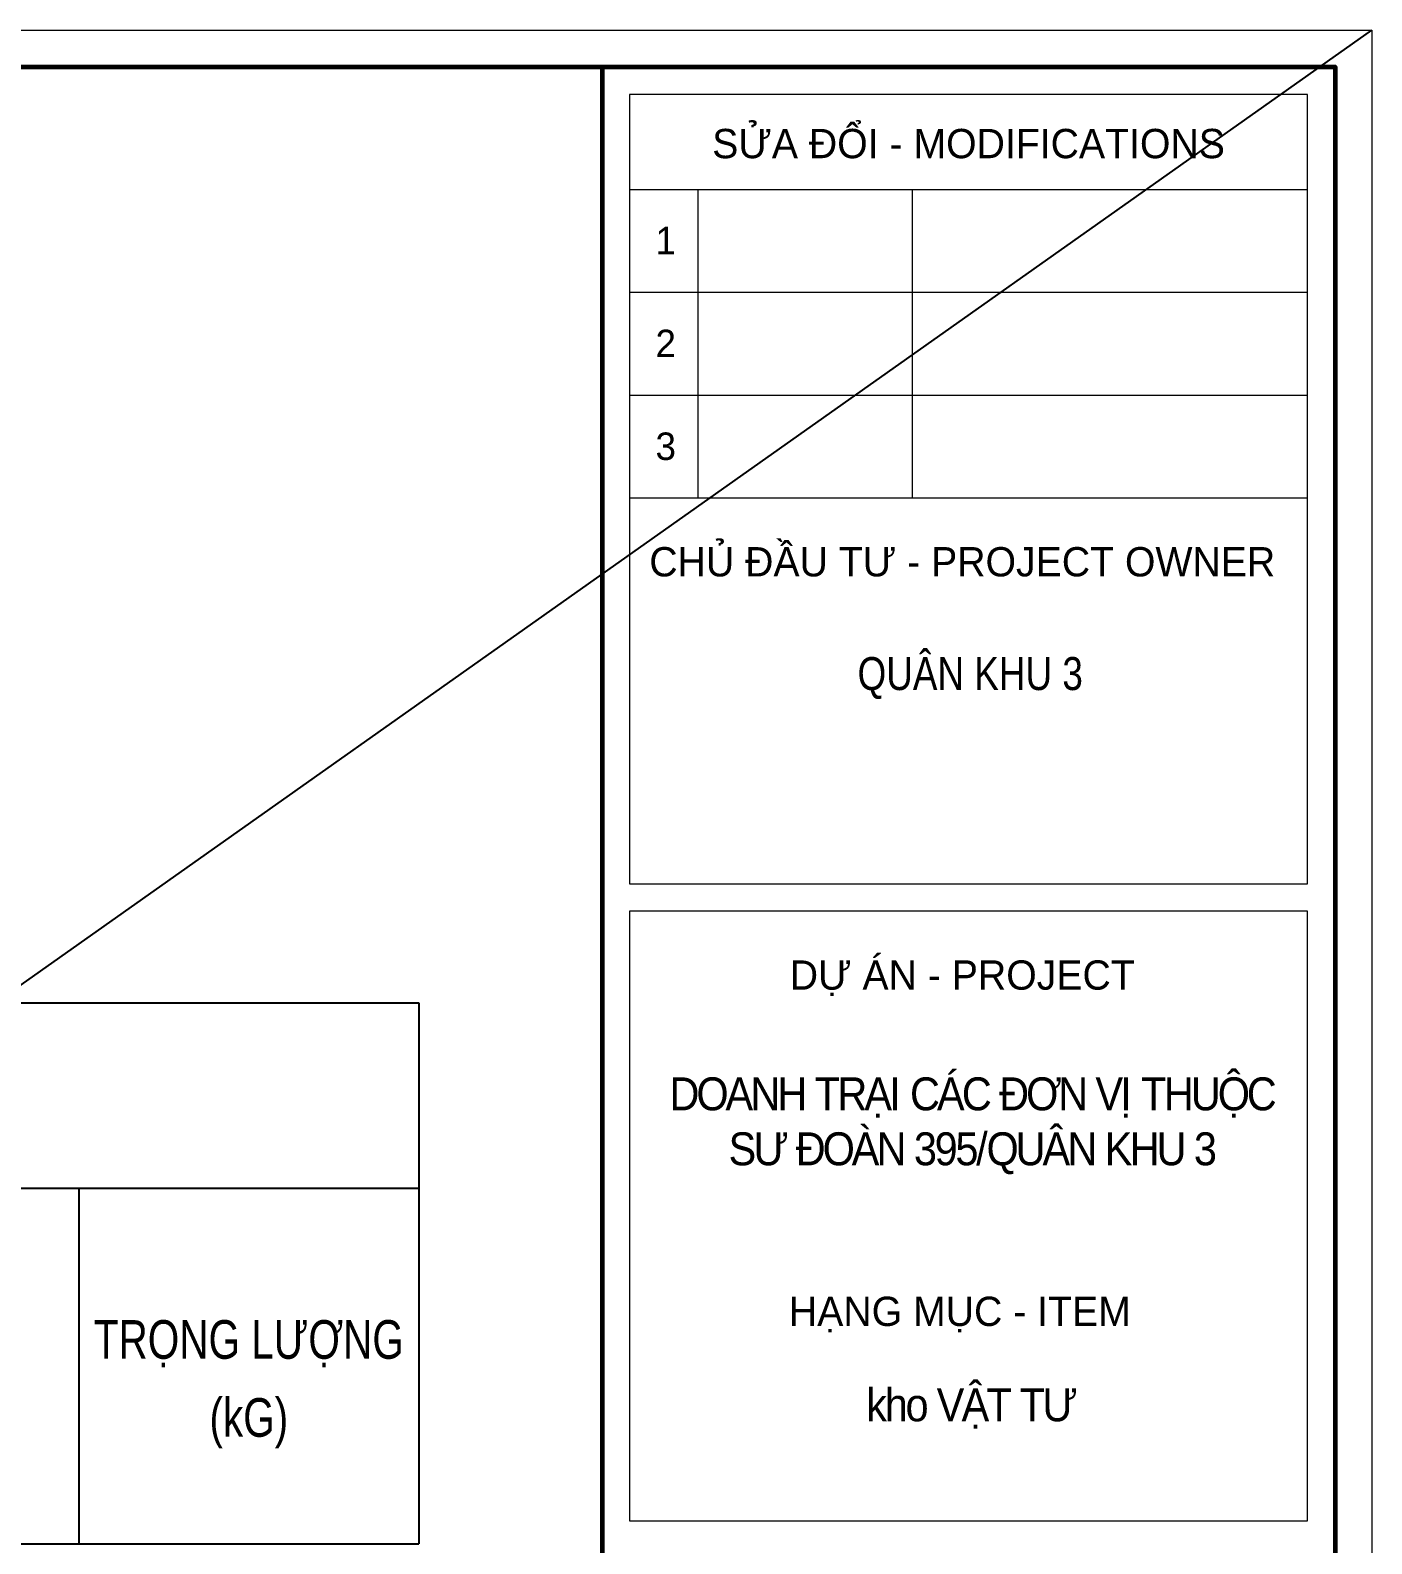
# Model space of a CAD drawing. Header units: millimetres. Extents: x -182770 to 489476, y -561170 to -280028.
# Drawn here: x 485816 to 489476, y -516720 to -512589 of the extents above; entities that cross this region are included whole.
import ezdxf
from ezdxf.enums import TextEntityAlignment as Align

# ---------------------------------------------------------------- set-up
doc = ezdxf.new("R2010")
doc.units = ezdxf.units.MM
doc.header["$MEASUREMENT"] = 0
doc.layers.get('Defpoints').update_dxf_attribs({"color": 1})
for name, color, linetype, lineweight in [('08. Net Text', 3, 'Continuous', 13), ('Khungten_LCDI', 7, 'Continuous', 5), ('LC Net thay', 63, 'Continuous', 25), ('LC Text1', 3, 'Continuous', 20)]:
    doc.layers.add(name, color=color, linetype=linetype, lineweight=lineweight)
doc.layers.add('KCS_Plotter', color=11, linetype='Continuous', plot=False)
doc.layers.add('KCS_TEXT_TK', color=2, linetype='Continuous')
doc.styles.add('KCS_SMTEXT', font='arial.ttf', dxfattribs={"width": 0.7})
doc.styles.add('Khungten', font='VHAVAN.TTF', dxfattribs={"width": 0.9, "height": 5000})
doc.styles.add('LC 1', font='VHAVANB.TTF')
doc.styles.add('Text Khung Ten', font='VHAVAN.TTF')
doc.styles.add('Title', font='VHBLACK.TTF', dxfattribs={"width": 0.8})

# ---------------------------------------------------------------- blocks, each defined once
blk = doc.blocks.new('lcdi fix')
at = {"layer": 'Defpoints', "lineweight": 0}
blk.add_lwpolyline([(-1200, -14850), (-1200, 14850), (40800, 14850), (40800, -14850)], close=True, dxfattribs=at)
at = {"layer": 'Khungten_LCDI', "color": 5, "lineweight": 60}
blk.add_line((36600, 14650), (36600, -14650), dxfattribs=at)
at = {"layer": 'Khungten_LCDI', "color": 5, "lineweight": 25}
blk.add_line((40600, -14650), (40600, 14650), dxfattribs=at)
at = {"layer": 'Khungten_LCDI', "color": 9, "lineweight": 15}
for p, q in [((36750, 13981.3), (40450, 13981.3)), ((37122.7, 13981.3), (37122.7, 12296.8)), ((38292.8, 13981.3), (38292.8, 12296.8)), ((36750, 13419.8), (40450, 13419.8)), ((36750, 12858.3), (40450, 12858.3)), ((36750, 12296.8), (40450, 12296.8))]:
    blk.add_line(p, q, dxfattribs=at)
at = {"layer": 'Khungten_LCDI', "color": 5, "lineweight": 60}
blk.add_lwpolyline([(0, -14650), (0, 14650), (40600, 14650), (40600, -14650)], close=True, dxfattribs=at)
at = {"layer": 'Khungten_LCDI', "color": 9, "lineweight": 15}
for points in [[(36750, 10190.4), (40450, 10190.4), (40450, 14500), (36750, 14500)], [(36750, 6711.5), (40450, 6711.5), (40450, 10040.4), (36750, 10040.4)]]:
    blk.add_lwpolyline(points, close=True, dxfattribs=at)
at = {"color": 7, "style": 'Khungten'}
for s, p in [('söa ®æi - modifications', (38600, 14151.5)), ('chñ ®Çu t\xad - project owner', (38565.6, 11868.2)), ('dù ¸n - project', (38565.6, 9611.8)), ('h¹ng môc - item', (38552.5, 7775.6))]:
    blk.add_text(s, height=160, dxfattribs=at).set_placement(p, align=Align.CENTER)
at = {"color": 4, "char_height": 180, "attachment_point": 5, "style": 'Khungten'}
for s, insert, width in [('{\\f.VnArialH|b0|i0|c0|p34;\\W0.8;qu©n khu 3}', (38609, 11313), 2315.239), ('{\\f.VnArialH|b0|i0|c0|p34;\\W0.9;\\T0.9;doanh tr¹i c¸c ®¬n vÞ thuéc s\xad ®oµn 395/qu©n khu 3}', (38616.6, 8868.3), 3461.975), ('{\\f.VnArialH|b0|i0|c0|p34;\\T0.9;kho V\\fArial|b0|i0|c0|p34;ẬT TƯ}', (38609, 7325.4), 3712.556)]:
    blk.add_mtext(s, dxfattribs=dict(at, insert=insert, width=width))
at = {"color": 7, "style": 'Khungten', "width": 0.8}
for tag, p in [('REVISION', (39498.8, -10746.3)), ('NGAYHT', (39546.1, -11609.4))]:
    blk.add_attdef(tag, text='', height=200, dxfattribs=at).set_placement(p, align=Align.CENTER)
at = {"layer": '08. Net Text', "color": 7, "style": 'Text Khung Ten'}
blk.add_text('1', height=150, dxfattribs=at).set_placement((36891.7, 13626.8))
at = {"layer": '08. Net Text', "color": 7, "ltscale": 2, "style": 'Text Khung Ten'}
for s, p in [('2', (36891.7, 13065.3)), ('3', (36891.7, 12503.8))]:
    blk.add_text(s, height=150, dxfattribs=at).set_placement(p)
at = {"layer": 'LC Text1', "color": 3, "style": 'LC 1', "width": 1.834006}
for tag, p, p2 in [('TENBANVE1', (36912.7, -8885.8), (40339.1, -8885.8)), ('TENBANVE2', (36912.7, -9562.5), (40339.1, -9562.5))]:
    blk.add_attdef(tag, text='', height=250, dxfattribs=at).set_placement(p, p2, align=Align.FIT)
at = {"layer": 'LC Text1', "style": 'Title', "width": 0.7}
blk.add_attdef('SOBANVE', text='', height=250, dxfattribs=at).set_placement((39562, -13896.2), align=Align.CENTER)

msp = doc.modelspace()

# ---------------------------------------------------------------- linework, layer by layer
at = {"layer": 'KCS_Plotter', "ltscale": 250}
msp.add_line((468476.1, -527438.8), (489476.1, -512588.8), dxfattribs=at)
at = {"layer": 'KCS_TEXT_TK'}
for p, q in [((478902.5, -515243.8), (486876.4, -515243.8)), ((486876.4, -515243.8), (486876.4, -516720.4)), ((478902.5, -515750.1), (486876.4, -515750.1)), ((485948.2, -515750.1), (485948.2, -516720.4)), ((478902.5, -516720.4), (486876.4, -516720.4))]:
    msp.add_line(p, q, dxfattribs=at)

# ---------------------------------------------------------------- block references
at = {"layer": 'LC Net thay', "xscale": 0.5000000000000013, "yscale": 0.5000000000000013, "zscale": 0.5000000000000013}
msp.add_blockref('lcdi fix', (469076.1, -520013.8), dxfattribs=at)

# ---------------------------------------------------------------- texts
at = {"layer": 'KCS_TEXT_TK', "style": 'KCS_SMTEXT', "width": 0.75}
for s, height, p in [('TRỌNG LƯỢNG', 105.475, (486412.3, -516215.5)), ('(kG)', 105.47, (486412.3, -516428.4))]:
    msp.add_text(s, height=height, dxfattribs=at).set_placement(p, align=Align.CENTER)

doc.saveas('drawing.dxf')
